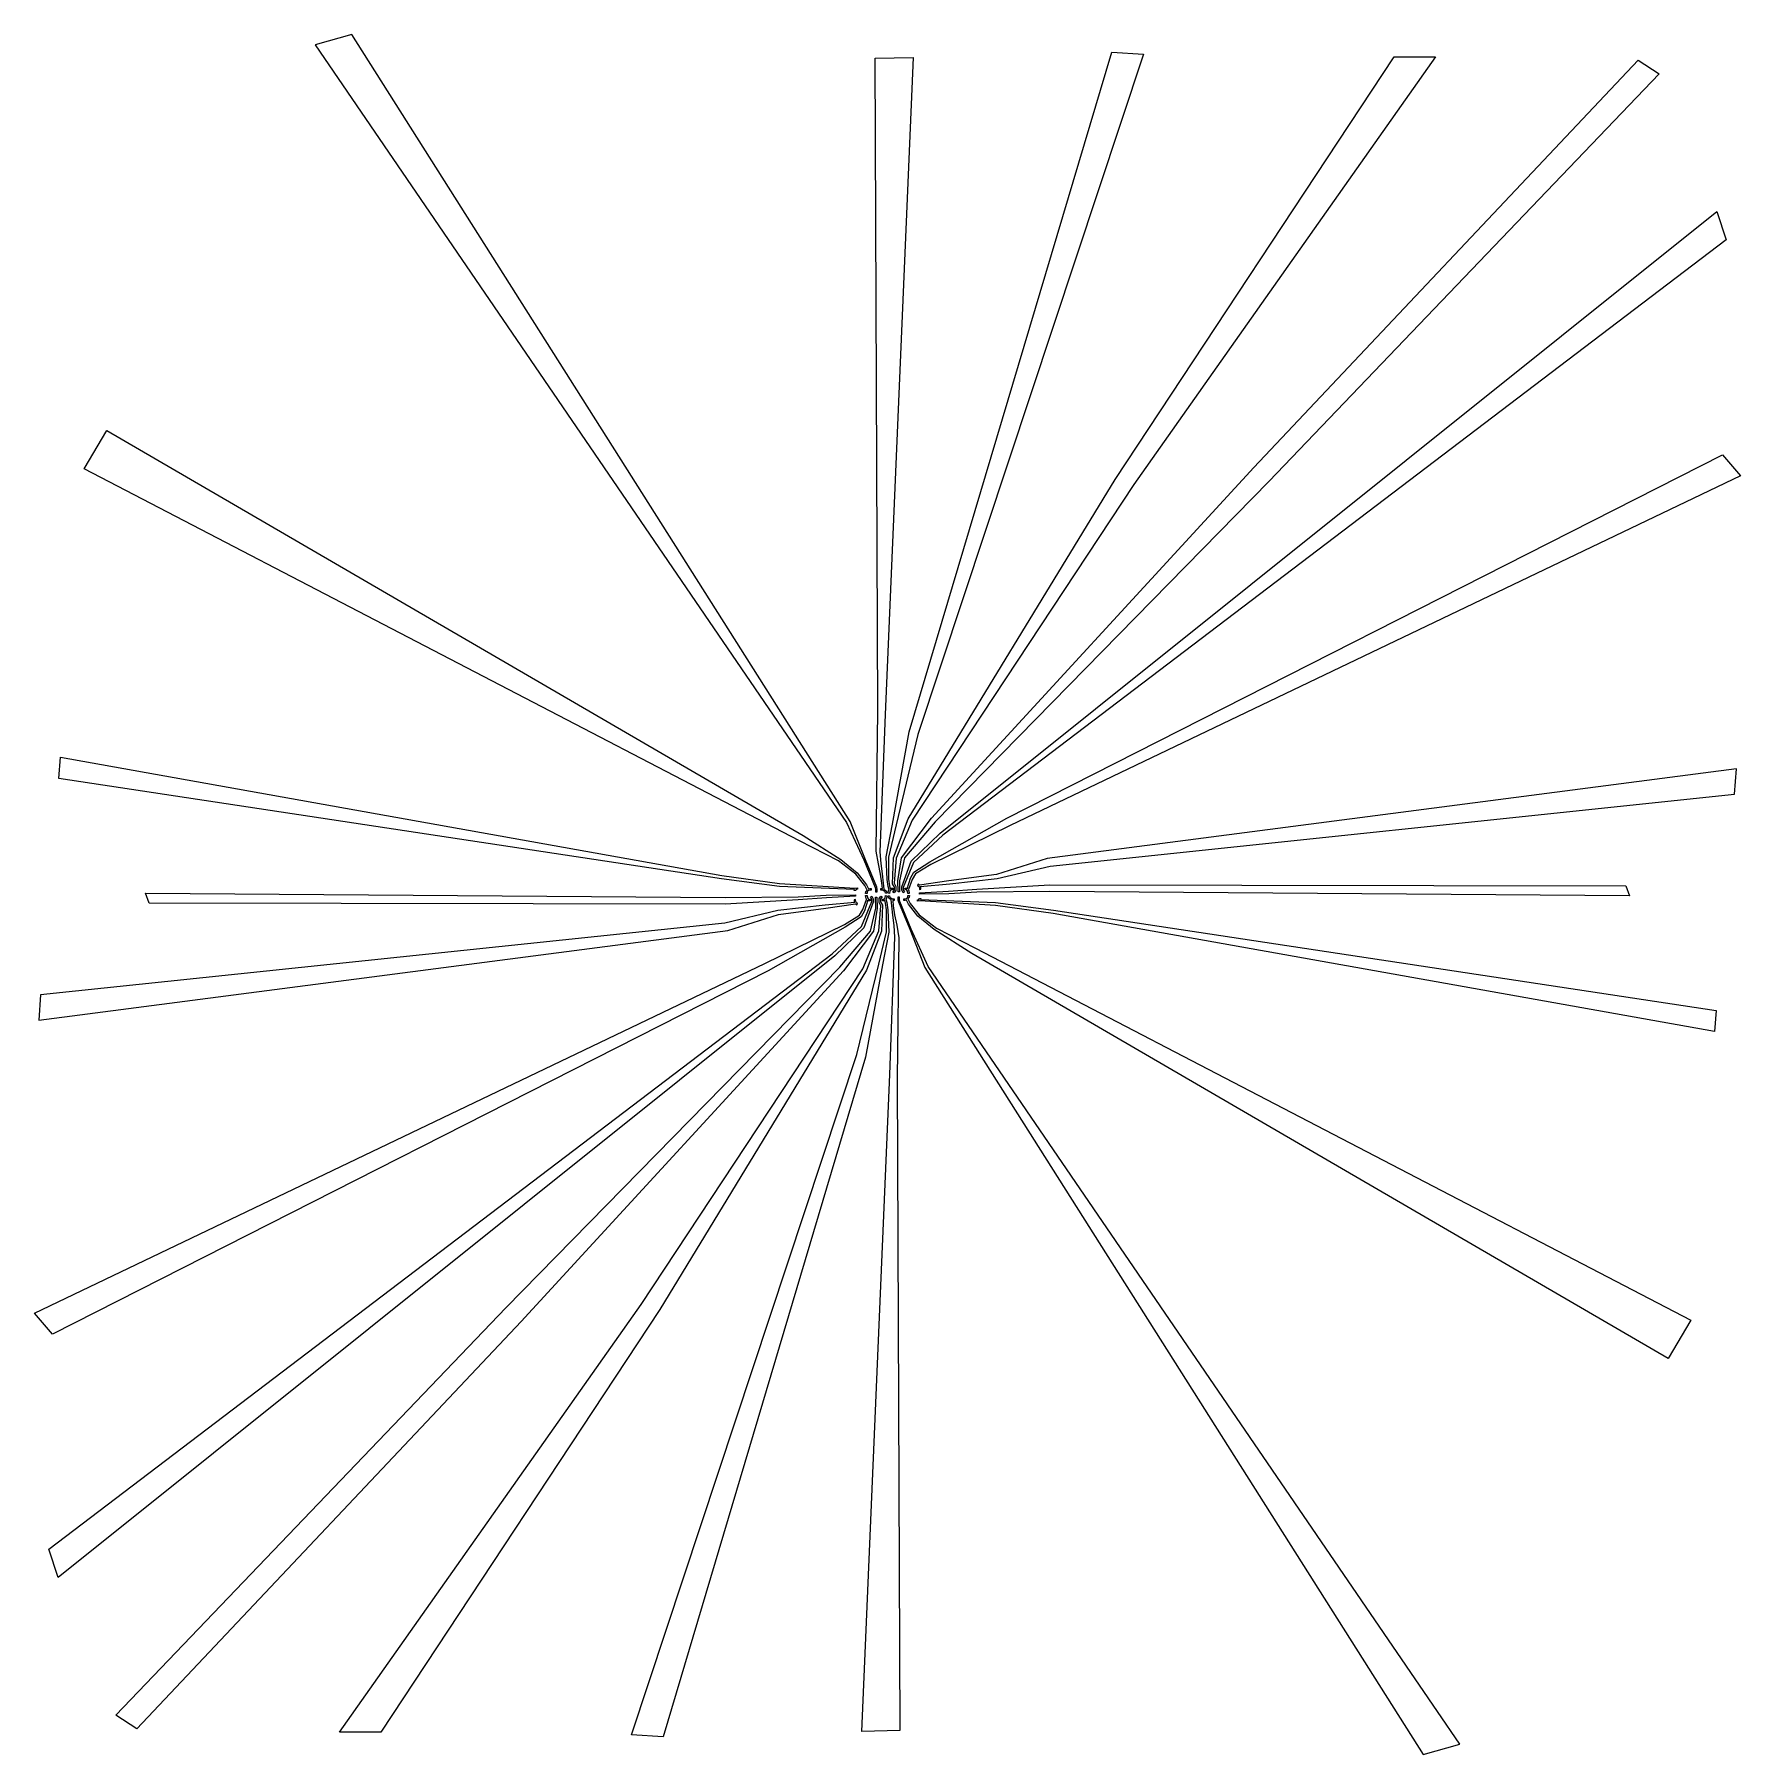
# Model space of a CAD drawing. Extents: x -11.9 to 11.9, y -12 to 12.
import ezdxf

# ---------------------------------------------------------------- set-up
doc = ezdxf.new("R2010")
doc.units = 13
doc.header["$MEASUREMENT"] = 0
for name, color, linetype in [('A1', 1, 'Continuous'), ('A2', 4, 'Continuous'), ('A3', 4, 'Continuous'), ('A4', 5, 'Continuous'), ('B1', 30, 'Continuous'), ('B2', 100, 'Continuous'), ('B3', 253, 'Continuous'), ('B4', 1, 'Continuous'), ('N12', 1, 'Continuous'), ('N34', 1, 'Continuous'), ('RF1', 4, 'Continuous'), ('RF2', 253, 'Continuous'), ('RF3', 130, 'Continuous'), ('RF4', 7, 'Continuous'), ('sd1bot', 1, 'Continuous'), ('sd1mid', 1, 'Continuous'), ('sd1top', 1, 'Continuous'), ('sd4bot', 30, 'Continuous'), ('sd4mid', 2, 'Continuous'), ('sd4top', 2, 'Continuous'), ('T12', 1, 'Continuous'), ('T34', 1, 'Continuous')]:
    doc.layers.add(name, color=color, linetype=linetype)

msp = doc.modelspace()

# ---------------------------------------------------------------- linework, layer by layer
at = {"layer": 'A1'}
for p, q in [((-11.194, 5.967), (-10.88, 6.501)), ((-10.88, 6.501), (-1.171, 0.851)), ((-1.221, 0.778), (-11.194, 5.967)), ((-0.68, 0.501), (-1.221, 0.778)), ((-1.171, 0.851), (-0.647, 0.52)), ((-0.436, 0.314), (-0.68, 0.501)), ((-0.647, 0.52), (-0.419, 0.334)), ((-0.309, 0.158), (-0.436, 0.314)), ((-0.419, 0.334), (-0.29, 0.167)), ((-0.279, 0.093), (-0.309, 0.158)), ((-0.3, 0.046), (-0.297, 0.074)), ((-0.28, 0.046), (-0.3, 0.046)), ((-0.297, 0.074), (-0.279, 0.093)), ((-0.29, 0.167), (-0.26, 0.108)), ((-0.277, 0.07), (-0.28, 0.046)), ((-0.26, 0.085), (-0.277, 0.07)), ((-0.26, 0.108), (-0.241, 0.112)), ((-0.241, 0.091), (-0.26, 0.085)), ((-0.241, 0.112), (-0.223, 0.112)), ((-0.223, 0.091), (-0.241, 0.091)), ((-0.223, 0.112), (-0.223, 0.091))]:
    msp.add_line(p, q, dxfattribs=at)
at = {"layer": 'A2'}
for p, q in [((-0.169, 11.689), (0.361, 11.702)), ((-0.128, 2.596), (-0.169, 11.689)), ((0.361, 11.702), (-0.026, 2.538)), ((-0.152, 0.634), (-0.128, 2.596)), ((-0.026, 2.538), (-0.1, 0.627)), ((-0.123, 0.458), (-0.152, 0.634)), ((-0.1, 0.627), (-0.087, 0.461)), ((-0.095, 0.312), (-0.123, 0.458)), ((-0.075, 0.187), (-0.095, 0.312)), ((-0.087, 0.461), (-0.068, 0.317)), ((-0.068, 0.317), (-0.056, 0.187)), ((-0.088, 0.093), (-0.088, 0.112)), ((-0.088, 0.112), (-0.067, 0.112)), ((-0.062, 0.091), (-0.088, 0.093)), ((-0.067, 0.112), (-0.075, 0.187)), ((-0.028, 0.067), (-0.062, 0.091)), ((-0.056, 0.187), (-0.047, 0.106)), ((-0.047, 0.106), (-0.011, 0.078)), ((-0.023, 0.048), (-0.028, 0.067)), ((-0.005, 0.048), (-0.023, 0.048)), ((-0.011, 0.078), (-0.005, 0.048)), ((-0.011, 0.078), (-0.011, 0.078)), ((-0.011, 0.078), (-0.011, 0.078)), ((-0.011, 0.078), (-0.011, 0.078)), ((-0.011, 0.078), (-0.011, 0.078)), ((-0.011, 0.078), (-0.011, 0.078)), ((-0.011, 0.078), (-0.011, 0.078))]:
    msp.add_line(p, q, dxfattribs=at)
at = {"layer": 'A3'}
for p, q in [((0.021, -0.017), (0.015, 0.013)), ((0.015, 0.013), (0.033, 0.013)), ((0.033, 0.013), (0.038, -0.006)), ((0.057, -0.045), (0.021, -0.017)), ((0.021, -0.017), (0.021, -0.017)), ((0.021, -0.017), (0.021, -0.017)), ((0.021, -0.017), (0.021, -0.017)), ((0.021, -0.017), (0.021, -0.017)), ((0.021, -0.017), (0.021, -0.017)), ((0.021, -0.017), (0.021, -0.017)), ((0.038, -0.006), (0.072, -0.03)), ((0.065, -0.126), (0.057, -0.045)), ((0.078, -0.256), (0.065, -0.126)), ((0.072, -0.03), (0.097, -0.032)), ((0.097, -0.051), (0.077, -0.051)), ((0.077, -0.051), (0.084, -0.126)), ((0.084, -0.126), (0.104, -0.251)), ((0.097, -0.032), (0.097, -0.051)), ((0.097, -0.4), (0.078, -0.256)), ((0.109, -0.566), (0.097, -0.4)), ((0.104, -0.251), (0.133, -0.397)), ((0.133, -0.397), (0.161, -0.574)), ((0.036, -2.477), (0.109, -0.566)), ((0.161, -0.574), (0.138, -2.535)), ((-0.352, -11.641), (0.036, -2.477)), ((0.138, -2.535), (0.179, -11.628)), ((0.179, -11.628), (-0.352, -11.641))]:
    msp.add_line(p, q, dxfattribs=at)
at = {"layer": 'A4'}
for p, q in [((0.286, -0.009), (0.29, 0.015)), ((0.29, 0.015), (0.31, 0.015)), ((0.31, 0.015), (0.307, -0.013)), ((0.232, -0.03), (0.25, -0.03)), ((0.232, -0.051), (0.232, -0.03)), ((0.25, -0.052), (0.232, -0.051)), ((0.25, -0.03), (0.27, -0.024)), ((0.27, -0.047), (0.25, -0.052)), ((0.27, -0.024), (0.286, -0.009)), ((0.299, -0.106), (0.27, -0.047)), ((0.307, -0.013), (0.288, -0.032)), ((0.288, -0.032), (0.319, -0.097)), ((0.429, -0.273), (0.299, -0.106)), ((0.319, -0.097), (0.446, -0.253)), ((0.657, -0.459), (0.429, -0.273)), ((0.446, -0.253), (0.689, -0.44)), ((1.181, -0.79), (0.657, -0.459)), ((0.689, -0.44), (1.231, -0.717)), ((1.231, -0.717), (11.204, -5.906)), ((10.89, -6.44), (1.181, -0.79)), ((11.204, -5.906), (10.89, -6.44))]:
    msp.add_line(p, q, dxfattribs=at)
at = {"layer": 'B1'}
for p, q in [((-0.292, -0.025), (-0.3, 0.017)), ((-0.3, 0.017), (-0.28, 0.017)), ((-0.28, 0.017), (-0.273, -0.018)), ((-0.386, -0.259), (-0.338, -0.179)), ((-0.316, -0.196), (-0.363, -0.281)), ((-0.338, -0.179), (-0.286, -0.037)), ((-0.271, -0.05), (-0.316, -0.196)), ((-0.286, -0.036), (-0.292, -0.025)), ((-0.286, -0.037), (-0.286, -0.036)), ((-0.273, -0.018), (-0.258, -0.035)), ((-0.267, -0.056), (-0.271, -0.05)), ((-0.239, -0.057), (-0.267, -0.056)), ((-0.258, -0.035), (-0.239, -0.037)), ((-0.239, -0.037), (-0.239, -0.057)), ((-0.239, -0.057), (-0.239, -0.057)), ((-1.704, -0.933), (-0.597, -0.386)), ((-0.586, -0.424), (-1.658, -1.035)), ((-0.597, -0.386), (-0.386, -0.259)), ((-0.363, -0.281), (-0.586, -0.424)), ((-11.888, -5.807), (-1.704, -0.933)), ((-1.658, -1.035), (-11.635, -6.098)), ((-11.635, -6.098), (-11.888, -5.807))]:
    msp.add_line(p, q, dxfattribs=at)
at = {"layer": 'B2'}
for p, q in [((-0.026, -0.016), (-0.022, 0.015)), ((-0.022, 0.015), (-0.005, 0.014)), ((-0.005, 0.014), (-0.01, -0.026)), ((-0.067, -0.056), (-0.067, -0.036)), ((-0.067, -0.036), (-0.048, -0.036)), ((-0.045, -0.056), (-0.067, -0.056)), ((-0.048, -0.036), (-0.026, -0.016)), ((-0.033, -0.047), (-0.045, -0.056)), ((-0.024, -0.092), (-0.033, -0.047)), ((-0.01, -0.182), (-0.024, -0.092)), ((-0.01, -0.026), (-0.017, -0.032)), ((-0.017, -0.032), (-0.004, -0.082)), ((-0.011, -0.491), (-0.01, -0.182)), ((-0.004, -0.082), (0.008, -0.181)), ((0.008, -0.181), (0.022, -0.494)), ((-0.115, -0.941), (-0.011, -0.491)), ((0.022, -0.494), (-0.064, -0.95)), ((-0.421, -2.199), (-0.115, -0.941)), ((-0.064, -0.95), (-0.3, -2.237)), ((-3.565, -11.687), (-0.421, -2.199)), ((-0.3, -2.237), (-3.122, -11.713)), ((-3.122, -11.713), (-3.565, -11.687))]:
    msp.add_line(p, q, dxfattribs=at)
at = {"layer": 'B3'}
for p, q in [((0.309, 2.298), (3.131, 11.774)), ((3.131, 11.774), (3.575, 11.748)), ((3.575, 11.748), (0.43, 2.26)), ((0.073, 1.011), (0.309, 2.298)), ((0.43, 2.26), (0.124, 1.002)), ((-0.012, 0.555), (0.073, 1.011)), ((0.124, 1.002), (0.02, 0.552)), ((0.002, 0.241), (-0.012, 0.555)), ((0.02, 0.552), (0.02, 0.243)), ((0.014, 0.143), (0.002, 0.241)), ((0.02, 0.243), (0.034, 0.153)), ((0.027, 0.093), (0.014, 0.143)), ((0.015, 0.047), (0.02, 0.087)), ((0.032, 0.046), (0.015, 0.047)), ((0.02, 0.087), (0.027, 0.093)), ((0.035, 0.077), (0.032, 0.046)), ((0.034, 0.153), (0.042, 0.108)), ((0.057, 0.097), (0.035, 0.077)), ((0.042, 0.108), (0.055, 0.117)), ((0.055, 0.117), (0.077, 0.117)), ((0.077, 0.097), (0.057, 0.097)), ((0.077, 0.117), (0.077, 0.097))]:
    msp.add_line(p, q, dxfattribs=at)
at = {"layer": 'B4'}
for p, q in [((1.668, 1.096), (11.645, 6.159)), ((11.645, 6.159), (11.898, 5.868)), ((11.898, 5.868), (1.714, 0.994)), ((0.595, 0.485), (1.668, 1.096)), ((1.714, 0.994), (0.607, 0.447)), ((0.373, 0.342), (0.595, 0.485)), ((0.281, 0.111), (0.326, 0.257)), ((0.326, 0.257), (0.373, 0.342)), ((0.396, 0.32), (0.348, 0.24)), ((0.607, 0.447), (0.396, 0.32)), ((0.248, 0.118), (0.276, 0.117)), ((0.249, 0.098), (0.248, 0.118)), ((0.248, 0.118), (0.248, 0.118)), ((0.268, 0.096), (0.249, 0.098)), ((0.282, 0.079), (0.268, 0.096)), ((0.276, 0.117), (0.281, 0.111)), ((0.289, 0.044), (0.282, 0.079)), ((0.309, 0.044), (0.289, 0.044)), ((0.296, 0.098), (0.295, 0.097)), ((0.295, 0.097), (0.302, 0.086)), ((0.348, 0.24), (0.296, 0.098)), ((0.302, 0.086), (0.309, 0.044))]:
    msp.add_line(p, q, dxfattribs=at)
at = {"layer": 'N12'}
for p, q in [((-7.464, 12.023), (-7.974, 11.877)), ((-0.514, 1.05), (-7.464, 12.023)), ((-7.974, 11.877), (-0.565, 1.033)), ((-0.565, 1.033), (-0.324, 0.512)), ((-0.304, 0.512), (-0.514, 1.05)), ((-0.324, 0.512), (-0.165, 0.128)), ((-0.146, 0.133), (-0.304, 0.512)), ((-0.165, 0.128), (-0.162, 0.104)), ((-0.162, 0.104), (-0.161, 0.067)), ((-0.161, 0.067), (-0.141, 0.067)), ((-0.141, 0.105), (-0.146, 0.133)), ((-0.141, 0.067), (-0.141, 0.105))]:
    msp.add_line(p, q, dxfattribs=at)
at = {"layer": 'N34'}
for p, q in [((0.151, -0.006), (0.15, -0.044)), ((0.15, -0.044), (0.156, -0.072)), ((0.171, -0.006), (0.151, -0.006)), ((0.156, -0.072), (0.314, -0.451)), ((0.171, -0.043), (0.171, -0.006)), ((0.175, -0.067), (0.171, -0.043)), ((0.334, -0.451), (0.175, -0.067)), ((0.314, -0.451), (0.524, -0.989)), ((0.574, -0.972), (0.334, -0.451)), ((0.524, -0.989), (7.473, -11.962)), ((7.984, -11.816), (0.574, -0.972)), ((7.473, -11.962), (7.984, -11.816))]:
    msp.add_line(p, q, dxfattribs=at)
at = {"layer": 'RF1'}
for p, q in [((-0.232, -0.005), (-0.215, 0.007)), ((-0.215, 0.007), (-0.193, -0.029)), ((-0.356, -0.417), (-0.214, -0.068)), ((-0.194, -0.075), (-0.325, -0.436)), ((-0.214, -0.035), (-0.232, -0.005)), ((-0.214, -0.068), (-0.214, -0.035)), ((-0.193, -0.029), (-0.194, -0.075)), ((-0.767, -0.795), (-0.356, -0.417)), ((-0.325, -0.436), (-0.731, -0.827)), ((-11.686, -9.097), (-0.767, -0.795)), ((-0.731, -0.827), (-11.558, -9.494)), ((-11.558, -9.494), (-11.686, -9.097))]:
    msp.add_line(p, q, dxfattribs=at)
at = {"layer": 'RF2'}
for p, q in [((-0.113, -0.025), (-0.088, 0.008)), ((-0.088, 0.008), (-0.071, -0.003)), ((-0.115, -0.478), (-0.089, -0.126)), ((-0.113, -0.08), (-0.113, -0.025)), ((-0.089, -0.126), (-0.113, -0.08)), ((-0.071, -0.003), (-0.093, -0.031)), ((-0.093, -0.031), (-0.093, -0.072)), ((-0.093, -0.072), (-0.067, -0.119)), ((-0.067, -0.119), (-0.081, -0.483)), ((-0.341, -1.006), (-0.115, -0.478)), ((-0.081, -0.483), (-0.286, -1.023)), ((-3.43, -5.687), (-0.341, -1.006)), ((-0.286, -1.023), (-3.171, -5.757)), ((-7.636, -11.648), (-3.43, -5.687)), ((-3.171, -5.757), (-7.059, -11.648)), ((-7.059, -11.648), (-7.636, -11.648))]:
    msp.add_line(p, q, dxfattribs=at)
at = {"layer": 'RF3'}
for p, q in [((3.181, 5.818), (7.068, 11.709)), ((7.645, 11.709), (3.44, 5.748)), ((7.068, 11.709), (7.645, 11.709)), ((0.295, 1.084), (3.181, 5.818)), ((3.44, 5.748), (0.351, 1.067)), ((0.09, 0.544), (0.295, 1.084)), ((0.351, 1.067), (0.125, 0.539)), ((0.076, 0.18), (0.09, 0.544)), ((0.125, 0.539), (0.099, 0.187)), ((0.103, 0.133), (0.076, 0.18)), ((0.081, 0.064), (0.103, 0.092)), ((0.098, 0.053), (0.081, 0.064)), ((0.123, 0.086), (0.098, 0.053)), ((0.099, 0.187), (0.123, 0.141)), ((0.103, 0.092), (0.103, 0.133)), ((0.123, 0.141), (0.123, 0.086))]:
    msp.add_line(p, q, dxfattribs=at)
at = {"layer": 'RF4'}
for p, q in [((0.741, 0.887), (11.567, 9.555)), ((11.567, 9.555), (11.695, 9.158)), ((11.695, 9.158), (0.776, 0.856)), ((0.335, 0.497), (0.741, 0.887)), ((0.776, 0.856), (0.365, 0.478)), ((0.203, 0.136), (0.335, 0.497)), ((0.365, 0.478), (0.223, 0.129)), ((0.203, 0.09), (0.203, 0.136)), ((0.225, 0.054), (0.203, 0.09)), ((0.223, 0.129), (0.223, 0.096)), ((0.223, 0.096), (0.241, 0.066)), ((0.241, 0.066), (0.225, 0.054))]:
    msp.add_line(p, q, dxfattribs=at)
at = {"layer": 'sd1bot'}
for p, q in [((-1.523, -0.192), (-2.263, -0.367)), ((-0.864, -0.12), (-1.523, -0.192)), ((-1.515, -0.249), (-0.853, -0.158)), ((-0.452, -0.083), (-0.864, -0.12)), ((-0.853, -0.158), (-0.44, -0.099)), ((-0.44, -0.041), (-0.46, -0.045)), ((-0.46, -0.045), (-0.46, -0.07)), ((-0.46, -0.07), (-0.452, -0.083)), ((-0.439, -0.067), (-0.44, -0.041)), ((-0.44, -0.099), (-0.419, -0.112)), ((-0.429, -0.084), (-0.439, -0.067)), ((-0.413, -0.093), (-0.429, -0.084)), ((-0.419, -0.112), (-0.413, -0.093)), ((-11.829, -1.722), (-2.223, -0.472)), ((-2.263, -0.367), (-11.803, -1.367)), ((-2.223, -0.472), (-1.515, -0.249)), ((-11.803, -1.367), (-11.829, -1.722))]:
    msp.add_line(p, q, dxfattribs=at)
at = {"layer": 'sd1mid'}
for p, q in [((-10.289, -0.089), (-10.339, 0.049)), ((-10.339, 0.049), (-2.26, -0.01)), ((-2.26, -0.01), (-1.239, 0)), ((-1.239, 0), (-0.849, 0.02)), ((-0.849, 0.02), (-0.443, 0.028)), ((-0.443, 0.008), (-0.845, -0.014)), ((-0.443, 0.028), (-0.443, 0.008)), ((-2.26, -0.102), (-10.289, -0.089)), ((-1.239, -0.043), (-2.26, -0.102)), ((-0.845, -0.014), (-1.239, -0.043))]:
    msp.add_line(p, q, dxfattribs=at)
at = {"layer": 'sd1top'}
for p, q in [((-11.55, 1.649), (-11.527, 1.943)), ((-11.527, 1.943), (-2.305, 0.295)), ((-2.31, 0.249), (-11.55, 1.649)), ((-1.5, 0.14), (-2.31, 0.249)), ((-2.305, 0.295), (-1.502, 0.185)), ((-1.502, 0.185), (-0.444, 0.119)), ((-0.456, 0.099), (-1.5, 0.14)), ((-0.46, 0.086), (-0.456, 0.099)), ((-0.439, 0.085), (-0.46, 0.086)), ((-0.444, 0.119), (-0.413, 0.124)), ((-0.431, 0.099), (-0.439, 0.085)), ((-0.412, 0.103), (-0.431, 0.099)), ((-0.413, 0.124), (-0.412, 0.103))]:
    msp.add_line(p, q, dxfattribs=at)
at = {"layer": 'sd4bot'}
for p, q in [((11.839, 1.783), (2.232, 0.533)), ((11.813, 1.428), (11.839, 1.783)), ((2.273, 0.427), (11.813, 1.428)), ((2.232, 0.533), (1.524, 0.31)), ((1.524, 0.31), (0.862, 0.219)), ((0.874, 0.181), (1.532, 0.253)), ((1.532, 0.253), (2.273, 0.427)), ((0.429, 0.173), (0.423, 0.154)), ((0.423, 0.154), (0.438, 0.145)), ((0.45, 0.16), (0.429, 0.173)), ((0.438, 0.145), (0.449, 0.127)), ((0.449, 0.127), (0.45, 0.102)), ((0.862, 0.219), (0.45, 0.16)), ((0.45, 0.102), (0.47, 0.106)), ((0.461, 0.144), (0.874, 0.181)), ((0.469, 0.131), (0.461, 0.144)), ((0.47, 0.106), (0.469, 0.131))]:
    msp.add_line(p, q, dxfattribs=at)
at = {"layer": 'sd4mid'}
for p, q in [((0.453, 0.053), (0.854, 0.075)), ((0.453, 0.033), (0.453, 0.053)), ((0.859, 0.041), (0.453, 0.033)), ((0.854, 0.075), (1.248, 0.104)), ((1.248, 0.061), (0.859, 0.041)), ((1.248, 0.104), (2.27, 0.163)), ((2.27, 0.071), (1.248, 0.061)), ((2.27, 0.163), (10.299, 0.15)), ((10.349, 0.012), (2.27, 0.071)), ((10.299, 0.15), (10.349, 0.012))]:
    msp.add_line(p, q, dxfattribs=at)
at = {"layer": 'sd4top'}
for p, q in [((0.421, -0.042), (0.441, -0.038)), ((0.423, -0.063), (0.421, -0.042)), ((0.454, -0.058), (0.423, -0.063)), ((0.441, -0.038), (0.449, -0.024)), ((0.449, -0.024), (0.47, -0.025)), ((1.511, -0.124), (0.454, -0.058)), ((0.47, -0.025), (0.466, -0.038)), ((0.466, -0.038), (1.51, -0.079)), ((1.51, -0.079), (2.32, -0.188)), ((2.315, -0.234), (1.511, -0.124)), ((11.536, -1.882), (2.315, -0.234)), ((2.32, -0.188), (11.559, -1.588)), ((11.559, -1.588), (11.536, -1.882))]:
    msp.add_line(p, q, dxfattribs=at)
at = {"layer": 'T12'}
for p, q in [((-0.23, -0.48), (-0.16, -0.16)), ((-0.14, -0.16), (-0.19, -0.48)), ((-0.16, -0.16), (-0.162, -0.007)), ((-0.162, -0.007), (-0.143, -0.007)), ((-0.143, -0.007), (-0.14, -0.16)), ((-0.658, -0.984), (-0.23, -0.48)), ((-0.19, -0.48), (-0.61, -1.035)), ((-5.314, -5.734), (-0.658, -0.984)), ((-0.61, -1.035), (-5.102, -5.922)), ((-10.754, -11.414), (-5.314, -5.734)), ((-5.102, -5.922), (-10.462, -11.604)), ((-10.462, -11.604), (-10.754, -11.414))]:
    msp.add_line(p, q, dxfattribs=at)
at = {"layer": 'T34'}
for p, q in [((5.112, 5.983), (10.472, 11.664)), ((10.472, 11.664), (10.763, 11.475)), ((10.763, 11.475), (5.324, 5.795)), ((0.62, 1.096), (5.112, 5.983)), ((5.324, 5.795), (0.668, 1.045)), ((0.2, 0.541), (0.62, 1.096)), ((0.668, 1.045), (0.24, 0.541)), ((0.15, 0.221), (0.2, 0.541)), ((0.24, 0.541), (0.17, 0.221)), ((0.152, 0.068), (0.15, 0.221)), ((0.172, 0.068), (0.152, 0.068)), ((0.17, 0.221), (0.172, 0.068))]:
    msp.add_line(p, q, dxfattribs=at)

doc.saveas('drawing.dxf')
